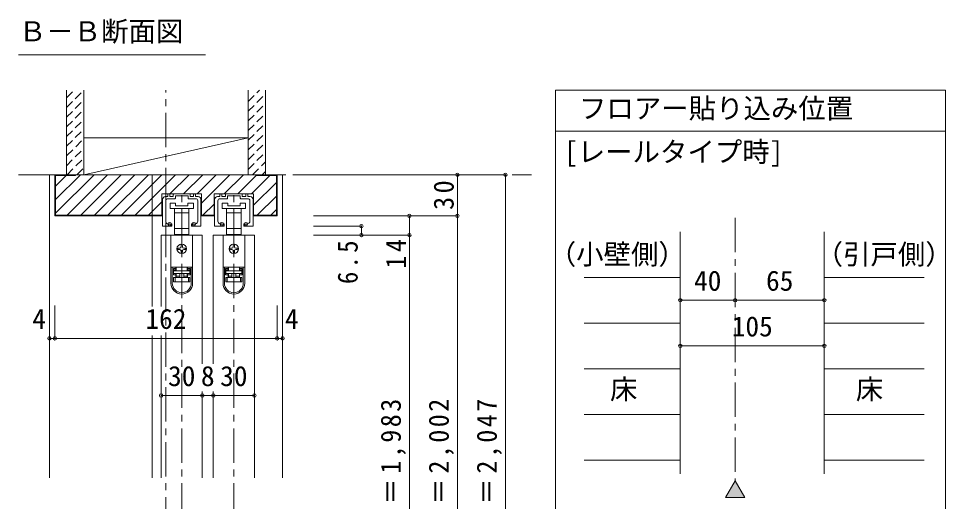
# Model space of a CAD drawing. Units: millimetres, scale not verified. Extents: x -957 to 993, y -689 to 708.
# Drawn here: x -117 to 559, y -228 to 124 of the extents above; entities that cross this region are included whole.
import ezdxf
from ezdxf.enums import TextEntityAlignment as Align

# ---------------------------------------------------------------- set-up
doc = ezdxf.new("R2010")
doc.units = ezdxf.units.MM
doc.header["$LTSCALE"] = 5
doc.header["$PDMODE"] = 32
doc.header["$PDSIZE"] = 2.5
doc.linetypes.add('CHAIN1', pattern=[8, 5, -1, 1, -1])
doc.linetypes.add('DASHED1', pattern=[1.8, 1.2, -0.6])
doc.layers.add('0-B_寸法', color=7, linetype='Continuous', lineweight=9)
doc.styles.add('ＭＳ ゴシック', font='')
doc.styles.get('ＭＳ ゴシック').set_extended_font_data('MS Gothic')

# ---------------------------------------------------------------- blocks, each defined once
blk = doc.blocks.new('01')
at = {"layer": '0-B_寸法'}
for p, q in [((-10.15, 6.02), (-10.15, 7.42)), ((-8.95, 7.72), (-9.85, 7.72)), ((-8.65, 6.02), (-8.65, 7.42)), ((-6.15, 7.42), (-6.15, 6.02)), ((-5.85, 7.72), (5.85, 7.72)), ((6.15, 7.42), (6.15, 6.02)), ((8.65, 6.02), (8.65, 7.42)), ((8.95, 7.72), (9.85, 7.72)), ((10.15, 6.02), (10.15, 7.42)), ((-14, 3.72), (-14, -15.48)), ((-12, 5.72), (-10.45, 5.72)), ((-11.65, 2.72), (-11.65, -12.157)), ((-10.15, 4.22), (-4.95, 4.22)), ((-6.45, 5.72), (-8.35, 5.72)), ((-4.65, 4.52), (-4.65, 5.92)), ((-4.35, 6.22), (-0.3, 6.22)), ((0, 6.52), (-0.3, 6.22)), ((0, 6.52), (0.3, 6.22)), ((4.35, 6.22), (0.3, 6.22)), ((4.65, 4.52), (4.65, 5.92)), ((10.15, 4.22), (4.95, 4.22)), ((6.45, 5.72), (8.35, 5.72)), ((12, 5.72), (10.45, 5.72)), ((11.65, 2.72), (11.65, -12.157)), ((14, 3.72), (14, -15.48)), ((-13.7, -15.78), (-7.45, -15.78)), ((-7.15, -15.48), (-7.15, -14.405)), ((7.15, -15.48), (7.15, -14.405)), ((13.7, -15.78), (7.45, -15.78))]:
    blk.add_line(p, q, dxfattribs=at)
for centre, radius, start, end in [((-9.85, 7.42), 0.3, 90, 180), ((-8.95, 7.42), 0.3, 0, 90), ((-5.85, 7.42), 0.3, 90, 180), ((5.85, 7.42), 0.3, 0, 90), ((8.95, 7.42), 0.3, 90, 180), ((9.85, 7.42), 0.3, 0, 90), ((-12, 3.72), 2, 90, 180), ((-10.15, 2.72), 1.5, 90, 180), ((-10.45, 6.02), 0.3, 270, 0), ((-8.35, 6.02), 0.3, 180, 270), ((-6.45, 6.02), 0.3, 270, 0), ((-4.95, 4.52), 0.3, 270, 0), ((-4.35, 5.92), 0.3, 90, 180), ((4.35, 5.92), 0.3, 0, 90), ((4.95, 4.52), 0.3, 180, 270), ((6.45, 6.02), 0.3, 180, 270), ((8.35, 6.02), 0.3, 270, 0), ((10.45, 6.02), 0.3, 180, 270), ((10.15, 2.72), 1.5, 0, 90), ((12, 3.72), 2, 0, 90), ((-9.65, -12.157), 2, 180, 253.54075), ((9.65, -12.157), 2, 286.45925, 0), ((-13.7, -15.48), 0.3, 180, 270), ((-8.8, -9.28), 5, 253.54075, 284.75682), ((-7.45, -14.405), 0.3, 0, 104.75682), ((-7.45, -15.48), 0.3, 270, 0), ((7.45, -14.405), 0.3, 75.24318, 180), ((7.45, -15.48), 0.3, 180, 270), ((8.8, -9.28), 5, 255.24318, 286.45925), ((13.7, -15.48), 0.3, 270, 0)]:
    blk.add_arc(centre, radius, start, end, dxfattribs=at)
for p in [(-8.8, -14.28), (8.8, -14.28)]:
    blk.add_point(p, dxfattribs=at)

msp = doc.modelspace()

# ---------------------------------------------------------------- linework, layer by layer
at = {"layer": '0-B_寸法'}
for p, q in [((19.485, 97.544), (-116.942, 97.544)), ((-81.942, 10.058), (-81.942, 71.709)), ((-69.442, 10.058), (-69.442, 71.709)), ((50.558, 10.058), (50.558, 71.709)), ((63.058, 10.058), (63.058, 71.709)), ((274.558, 71.709), (274.558, -478.929)), ((274.558, 71.709), (558.914, 71.709)), ((558.914, 71.709), (558.914, -478.929)), ((274.558, 41.709), (558.914, 41.709)), ((-69.442, 10.058), (50.558, 37.058)), ((-69.442, 37.058), (50.558, 37.058)), ((-94.442, 10.058), (-94.442, -210.942)), ((-94.442, 10.058), (-90.442, 10.058)), ((71.558, 10.058), (-90.442, 10.058)), ((-90.442, -19.942), (-90.442, 10.058)), ((-89.942, -8.116), (-71.769, 10.058)), ((-89.942, -18.015), (-61.87, 10.058)), ((-75.442, 9.558), (-89.942, 9.558)), ((-89.942, -19.442), (-89.942, 9.558)), ((-89.942, 1.784), (-82.169, 9.558)), ((-81.47, -19.442), (-51.97, 10.058)), ((-75.442, 10.058), (-75.442, 9.558)), ((-71.571, -19.442), (-42.071, 10.058)), ((-69.442, 10.058), (50.558, 10.058)), ((-61.671, -19.442), (-32.171, 10.058)), ((-51.772, -19.442), (-22.272, 10.058)), ((-41.872, -19.442), (-12.372, 10.058)), ((-31.973, -19.442), (-2.473, 10.058)), ((-19.442, 10.058), (-19.442, -86.088)), ((-6.573, -3.942), (7.427, 10.058)), ((3.326, -3.942), (17.326, 10.058)), ((13.226, -3.942), (27.226, 10.058)), ((16.458, -10.61), (37.125, 10.058)), ((33.025, -3.942), (47.025, 10.058)), ((42.924, -3.942), (56.558, 9.691)), ((66.324, 9.558), (52.824, -3.942)), ((56.558, 9.558), (56.558, 10.058)), ((56.558, 9.558), (71.058, 9.558)), ((71.058, -19.442), (71.058, 9.558)), ((71.558, -19.942), (71.558, 10.058)), ((238.058, 10.058), (98.058, 10.058)), ((203.058, 10.058), (203.058, -19.942)), ((238.058, -439.942), (238.058, 10.058)), ((54.458, -12.208), (71.058, 4.392)), ((-12.342, -19.942), (-12.342, -3.942)), ((25.658, -19.942), (25.658, -3.942)), ((57.123, -19.442), (71.058, -5.507)), ((-22.073, -19.442), (-12.342, -9.711)), ((-6.442, -10.642), (-6.442, -14.642)), ((-2.442, -10.642), (-6.442, -10.642)), ((-2.442, -12.642), (-2.442, -10.642)), ((6.558, -12.642), (-2.442, -12.642)), ((6.558, -10.642), (6.558, -12.642)), ((10.558, -10.642), (6.558, -10.642)), ((10.558, -14.642), (10.558, -10.642)), ((17.525, -19.442), (25.658, -11.309)), ((31.558, -10.642), (31.558, -14.642)), ((35.558, -10.642), (31.558, -10.642)), ((35.558, -12.642), (35.558, -10.642)), ((44.558, -12.642), (35.558, -12.642)), ((44.558, -10.642), (44.558, -12.642)), ((48.558, -10.642), (44.558, -10.642)), ((48.558, -14.642), (48.558, -10.642)), ((-12.342, -19.942), (-90.442, -19.942)), ((-89.942, -19.442), (-12.342, -19.442)), ((-6.442, -14.642), (2.058, -14.642)), ((-3.192, -14.642), (-3.192, -17.642)), ((-3.192, -17.642), (-3.192, -29.242)), ((-3.192, -17.642), (2.058, -17.642)), ((2.058, -14.642), (10.558, -14.642)), ((2.058, -17.642), (7.308, -17.642)), ((7.308, -17.642), (7.308, -14.642)), ((7.308, -29.242), (7.308, -17.642)), ((25.658, -19.442), (16.458, -19.442)), ((25.658, -19.942), (16.458, -19.942)), ((31.558, -14.642), (40.058, -14.642)), ((34.808, -14.642), (34.808, -17.642)), ((34.808, -17.642), (34.808, -29.242)), ((34.808, -17.642), (40.058, -17.642)), ((40.058, -14.642), (48.558, -14.642)), ((40.058, -17.642), (45.308, -17.642)), ((45.308, -17.642), (45.308, -14.642)), ((45.308, -29.242), (45.308, -17.642)), ((71.058, -19.442), (54.458, -19.442)), ((71.558, -19.942), (54.458, -19.942)), ((67.022, -19.442), (71.058, -15.407)), ((203.058, -19.942), (98.058, -19.942)), ((168.058, -19.942), (168.058, -33.942)), ((203.058, -439.942), (203.058, -19.942)), ((-3.192, -29.242), (-3.192, -33.642)), ((2.058, -29.242), (-3.192, -29.242)), ((-3.192, -33.642), (-1.942, -33.642)), ((7.308, -29.242), (2.058, -29.242)), ((6.058, -33.942), (6.058, -33.642)), ((6.058, -33.642), (7.308, -33.642)), ((7.308, -33.642), (7.308, -29.242)), ((34.808, -29.242), (34.808, -33.642)), ((40.058, -29.242), (34.808, -29.242)), ((34.808, -33.642), (36.058, -33.642)), ((45.308, -29.242), (40.058, -29.242)), ((44.058, -33.942), (44.058, -33.642)), ((44.058, -33.642), (45.308, -33.642)), ((45.308, -33.642), (45.308, -29.242)), ((133.058, -27.442), (98.058, -27.442)), ((133.058, -27.442), (133.058, -33.942)), ((365.58, -31.492), (365.58, -207.999)), ((470.58, -31.492), (470.58, -207.999)), ((17.058, -33.942), (-12.942, -33.942)), ((-12.942, -33.942), (-12.942, -86.088)), ((-5.842, -33.942), (-5.842, -57.242)), ((9.958, -33.942), (-5.842, -33.942)), ((9.958, -33.942), (9.958, -57.242)), ((17.058, -33.942), (17.058, -127.942)), ((25.058, -33.942), (25.058, -127.942)), ((55.058, -33.942), (25.058, -33.942)), ((32.158, -33.942), (32.158, -57.242)), ((47.958, -33.942), (32.158, -33.942)), ((47.958, -33.942), (47.958, -57.242)), ((55.058, -33.942), (55.058, -210.942)), ((168.058, -33.942), (98.058, -33.942)), ((168.058, -33.942), (168.058, -419.942)), ((0.558, -43.442), (-0.442, -43.442)), ((-0.442, -44.442), (0.558, -44.442)), ((1.558, -41.442), (1.558, -42.442)), ((1.558, -45.442), (1.558, -46.442)), ((2.558, -42.442), (2.558, -41.442)), ((2.558, -46.442), (2.558, -45.442)), ((4.558, -43.442), (3.558, -43.442)), ((3.558, -44.442), (4.558, -44.442)), ((38.558, -43.442), (37.558, -43.442)), ((37.558, -44.442), (38.558, -44.442)), ((39.558, -41.442), (39.558, -42.442)), ((39.558, -45.442), (39.558, -46.442)), ((40.558, -42.442), (40.558, -41.442)), ((40.558, -46.442), (40.558, -45.442)), ((42.558, -43.442), (41.558, -43.442)), ((41.558, -44.442), (42.558, -44.442)), ((-5.842, -57.242), (-5.842, -57.342)), ((9.958, -57.242), (-5.842, -57.242)), ((-5.842, -57.342), (-5.842, -69.042)), ((-4.842, -57.342), (-5.842, -57.342)), ((-4.842, -69.042), (-4.842, -57.342)), ((-2.142, -57.342), (-4.842, -57.342)), ((-4.042, -58.342), (-2.142, -58.342)), ((-4.042, -58.342), (-4.042, -63.042)), ((-2.142, -59.342), (-4.042, -59.342)), ((-1.942, -59.442), (-3.842, -59.442)), ((-3.842, -59.442), (-3.842, -59.942)), ((-2.842, -57.342), (-2.842, -57.242)), ((-2.142, -57.342), (-2.142, -58.342)), ((-2.142, -58.342), (-2.142, -59.342)), ((-1.942, -59.442), (-1.942, -57.242)), ((6.058, -57.242), (6.058, -59.442)), ((7.958, -59.442), (6.058, -59.442)), ((6.258, -58.342), (6.258, -57.342)), ((8.958, -57.342), (6.258, -57.342)), ((6.258, -58.342), (8.158, -58.342)), ((6.958, -57.242), (6.958, -57.342)), ((7.958, -59.942), (7.958, -59.442)), ((8.158, -63.042), (8.158, -58.342)), ((9.958, -57.242), (9.958, -57.342)), ((9.958, -69.042), (9.958, -57.342)), ((32.158, -57.242), (32.158, -57.342)), ((47.958, -57.242), (32.158, -57.242)), ((32.158, -57.342), (32.158, -69.042)), ((33.158, -57.342), (32.158, -57.342)), ((33.158, -69.042), (33.158, -57.342)), ((35.858, -57.342), (33.158, -57.342)), ((33.958, -58.342), (35.858, -58.342)), ((33.958, -58.342), (33.958, -63.042)), ((35.858, -59.342), (33.958, -59.342)), ((36.058, -59.442), (34.158, -59.442)), ((34.158, -59.442), (34.158, -59.942)), ((35.158, -57.342), (35.158, -57.242)), ((35.858, -57.342), (35.858, -58.342)), ((35.858, -58.342), (35.858, -59.342)), ((36.058, -59.442), (36.058, -57.242)), ((44.058, -57.242), (44.058, -59.442)), ((45.958, -59.442), (44.058, -59.442)), ((44.258, -58.342), (44.258, -57.342)), ((46.958, -57.342), (44.258, -57.342)), ((44.258, -58.342), (46.158, -58.342)), ((44.958, -57.242), (44.958, -57.342)), ((45.958, -59.942), (45.958, -59.442)), ((46.158, -63.042), (46.158, -58.342)), ((47.958, -57.242), (47.958, -57.342)), ((47.958, -69.042), (47.958, -57.342)), ((-2.142, -63.042), (-4.042, -63.042)), ((-3.842, -67.942), (-3.842, -64.942)), ((-3.842, -64.942), (-2.842, -64.942)), ((-2.842, -64.942), (-2.842, -67.942)), ((-2.842, -64.942), (6.958, -64.942)), ((-2.142, -63.042), (-2.142, -64.942)), ((-1.942, -63.942), (-1.942, -61.942)), ((-1.942, -63.942), (0.558, -63.942)), ((-1.942, -64.942), (-1.942, -63.942)), ((0.558, -61.942), (0.558, -64.942)), ((3.558, -61.942), (3.558, -64.942)), ((6.058, -61.942), (6.058, -63.942)), ((6.258, -62.042), (8.158, -62.042)), ((6.258, -63.042), (6.258, -62.042)), ((6.258, -64.942), (6.258, -63.042)), ((8.158, -63.042), (6.258, -63.042)), ((6.958, -67.942), (6.958, -64.942)), ((6.958, -64.942), (7.958, -64.942)), ((7.958, -64.942), (7.958, -67.942)), ((35.858, -63.042), (33.958, -63.042)), ((34.158, -67.942), (34.158, -64.942)), ((34.158, -64.942), (35.158, -64.942)), ((35.158, -64.942), (35.158, -67.942)), ((35.158, -64.942), (44.958, -64.942)), ((35.858, -63.042), (35.858, -64.942)), ((36.058, -63.942), (36.058, -61.942)), ((36.058, -63.942), (38.558, -63.942)), ((36.058, -64.942), (36.058, -63.942)), ((38.558, -61.942), (38.558, -64.942)), ((41.558, -61.942), (41.558, -64.942)), ((44.058, -61.942), (44.058, -63.942)), ((44.258, -62.042), (46.158, -62.042)), ((44.258, -63.042), (44.258, -62.042)), ((44.258, -64.942), (44.258, -63.042)), ((46.158, -63.042), (44.258, -63.042)), ((44.958, -67.942), (44.958, -64.942)), ((44.958, -64.942), (45.958, -64.942)), ((45.958, -64.942), (45.958, -67.942)), ((-2.842, -67.942), (-3.842, -67.942)), ((6.958, -67.942), (-2.842, -67.942)), ((7.958, -67.942), (6.958, -67.942)), ((35.158, -67.942), (34.158, -67.942)), ((44.958, -67.942), (35.158, -67.942)), ((45.958, -67.942), (44.958, -67.942)), ((-90.442, -109.246), (-90.442, -85.188)), ((365.58, -81.444), (405.58, -81.444)), ((405.58, -81.444), (470.58, -81.444)), ((71.558, -109.246), (71.558, -88.688)), ((-19.442, -107.125), (-19.442, -210.942)), ((-12.942, -107.125), (-12.942, -210.942)), ((-90.442, -109.246), (71.558, -109.246)), ((365.58, -114.746), (470.58, -114.746)), ((17.058, -147.942), (17.058, -210.942)), ((25.058, -147.942), (25.058, -210.942)), ((-12.942, -150.942), (55.058, -150.942)), ((405.58, -213.024), (398.442, -225.387)), ((405.58, -213.024), (412.717, -225.387)), ((412.717, -225.387), (398.442, -225.387))]:
    msp.add_line(p, q, dxfattribs=at)
at = {"layer": '0-B_寸法', "linetype": 'DASHED1'}
for p, q in [((-81.942, 66.163), (-76.396, 71.709)), ((-81.942, 59.091), (-69.442, 71.591)), ((50.558, 63.454), (58.812, 71.709)), ((50.558, 56.383), (63.058, 68.883)), ((-81.942, 52.02), (-69.442, 64.52)), ((50.558, 49.312), (63.058, 61.812)), ((-81.942, 44.949), (-69.442, 57.449)), ((50.558, 42.241), (63.058, 54.741)), ((-81.942, 37.878), (-69.442, 50.378)), ((50.558, 35.17), (63.058, 47.67)), ((-81.942, 30.807), (-69.442, 43.307)), ((50.558, 28.099), (63.058, 40.599)), ((-81.621, 24.058), (-69.442, 36.236)), ((-81.97, 16.637), (-69.442, 29.165)), ((50.558, 21.028), (63.058, 33.528)), ((-81.479, 10.058), (-69.442, 22.094)), ((50.558, 13.957), (63.058, 26.457)), ((-74.408, 10.058), (-69.442, 15.023)), ((53.73, 10.058), (63.058, 19.386)), ((60.801, 10.058), (63.058, 12.315))]:
    msp.add_line(p, q, dxfattribs=at)
at = {"layer": '0-B_寸法', "linetype": 'CHAIN1'}
for p, q in [((-9.442, -449.942), (-9.442, 71.709)), ((-116.942, 10.058), (257.058, 10.058)), ((2.058, -439.942), (2.058, -3.942)), ((40.058, -439.942), (40.058, -3.942)), ((405.58, -21.492), (405.58, -213.024))]:
    msp.add_line(p, q, dxfattribs=at)
at = {"layer": '0-B_寸法', "color": 4}
for p, q in [((295.58, -64.794), (365.58, -64.794)), ((470.58, -64.794), (543.374, -64.794)), ((-94.442, -109.246), (-94.442, -85.188)), ((-90.442, -109.246), (-90.442, -85.188)), ((71.558, -109.246), (71.558, -85.188)), ((75.558, -109.246), (75.558, -85.188)), ((365.58, -98.095), (295.58, -98.095)), ((470.58, -98.095), (543.374, -98.095)), ((-94.442, -109.246), (-90.442, -109.246)), ((71.558, -109.246), (75.558, -109.246)), ((365.58, -131.396), (295.58, -131.396)), ((470.58, -131.396), (543.374, -131.396)), ((365.58, -164.698), (295.58, -164.698)), ((470.58, -164.698), (543.374, -164.698)), ((365.58, -197.999), (295.58, -197.999)), ((470.58, -197.999), (543.374, -197.999))]:
    msp.add_line(p, q, dxfattribs=at)
at = {"layer": '0-B_寸法'}
for points in [[(75.558, -210.942), (75.558, 10.058), (71.558, 10.058)], [(16.458, -19.942), (16.458, -3.942), (-12.342, -3.942)], [(54.458, -19.942), (54.458, -3.942), (25.658, -3.942)], [(6.058, -33.642), (-1.942, -33.642), (-1.942, -33.942)], [(44.058, -33.642), (36.058, -33.642), (36.058, -33.942)], [(8.158, -59.342), (6.258, -59.342), (6.258, -58.342)], [(9.958, -57.342), (8.958, -57.342), (8.958, -69.042)], [(46.158, -59.342), (44.258, -59.342), (44.258, -58.342)], [(47.958, -57.342), (46.958, -57.342), (46.958, -69.042)], [(-4.042, -62.042), (-2.142, -62.042), (-2.142, -63.042)], [(3.558, -63.942), (6.058, -63.942), (6.058, -64.942)], [(33.958, -62.042), (35.858, -62.042), (35.858, -63.042)], [(41.558, -63.942), (44.058, -63.942), (44.058, -64.942)]]:
    msp.add_lwpolyline(points, dxfattribs=at)
for points in [[(7.958, -61.942), (-3.842, -61.942), (-3.842, -59.942), (7.958, -59.942)], [(45.958, -61.942), (34.158, -61.942), (34.158, -59.942), (45.958, -59.942)]]:
    msp.add_lwpolyline(points, close=True, dxfattribs=at)
for centre in [(2.058, -43.942), (40.058, -43.942)]:
    msp.add_circle(centre, 3.5, dxfattribs=at)
for centre, radius, start, end in [((-0.442, -43.942), 0.5, 90, 180), ((-0.442, -43.942), 0.5, 180, 270), ((0.558, -42.442), 1, 270, 0), ((0.558, -45.442), 1, 0, 90), ((2.058, -41.442), 0.5, 90, 180), ((2.058, -46.442), 0.5, 180, 270), ((2.058, -41.442), 0.5, 0, 90), ((2.058, -46.442), 0.5, 270, 0), ((3.558, -42.442), 1, 180, 270), ((3.558, -45.442), 1, 90, 180), ((4.558, -43.942), 0.5, 0, 90), ((4.558, -43.942), 0.5, 270, 0), ((37.558, -43.942), 0.5, 90, 180), ((37.558, -43.942), 0.5, 180, 270), ((38.558, -42.442), 1, 270, 0), ((38.558, -45.442), 1, 0, 90), ((40.058, -41.442), 0.5, 90, 180), ((40.058, -46.442), 0.5, 180, 270), ((40.058, -41.442), 0.5, 0, 90), ((40.058, -46.442), 0.5, 270, 0), ((41.558, -42.442), 1, 180, 270), ((41.558, -45.442), 1, 90, 180), ((42.558, -43.942), 0.5, 0, 90), ((42.558, -43.942), 0.5, 270, 0), ((2.058, -69.042), 7.9, 180, 0), ((2.058, -69.042), 6.9, 180, 0), ((40.058, -69.042), 7.9, 180, 0), ((40.058, -69.042), 6.9, 180, 0)]:
    msp.add_arc(centre, radius, start, end, dxfattribs=at)
for p in [(203.058, 10.058), (238.058, 10.058), (168.058, -19.942), (203.058, -19.942), (133.058, -27.442), (133.058, -33.942), (168.058, -33.942), (365.58, -81.444), (405.58, -81.444), (470.58, -81.444), (-94.442, -109.246), (-90.442, -109.246), (71.558, -109.246), (75.558, -109.246), (365.58, -114.746), (470.58, -114.746), (-12.942, -150.942), (17.058, -150.942), (25.058, -150.942), (55.058, -150.942)]:
    msp.add_point(p, dxfattribs=at)
at = {"layer": '0-B_寸法', "color": 16}
msp.add_solid([(412.717, -225.387), (405.58, -213.024), (398.442, -225.387)], dxfattribs=at)

# ---------------------------------------------------------------- block references
at = {"layer": '0-B_寸法'}
for p in [(2.058, -11.662), (40.058, -11.662)]:
    msp.add_blockref('01', p, dxfattribs=at)

# ---------------------------------------------------------------- texts
at = {"layer": '0-B_寸法', "style": 'ＭＳ ゴシック'}
for s, p in [('Ｂ－Ｂ断面図', (-116.749, 102.868)), ('フロアー貼り込み位置', (291.675, 46.709)), ('[レールタイプ時]', (280.796, 15.02)), ('（小壁側）', (269.645, -59.689)), ('（引戸側）', (464.243, -59.689)), ('40', (375.58, -78.944)), ('65', (428.08, -78.944)), ('162', (-24.442, -106.746)), ('4', (-106.912, -106.746)), ('4', (77.304, -106.746)), ('105', (403.08, -112.246)), ('30', (-7.942, -148.442)), ('8', (16.058, -148.442)), ('30', (30.058, -148.442)), ('床', (314.33, -158.047)), ('床', (493.519, -158.047))]:
    msp.add_text(s, height=14.66, dxfattribs=at).set_placement(p, align=Align.BOTTOM_LEFT)
at = {"layer": '0-B_寸法', "char_height": 14.66, "attachment_point": 7, "rotation": 90, "style": 'ＭＳ ゴシック'}
for s, insert in [('\\T1.27;\\W0.95;30', (200.558, -15.567)), ('\\T1.27;\\W0.9;6.5', (130.558, -69.641)), ('\\T1.27;\\W0.95;14', (165.558, -58.391)), ('\\T1.19;\\W0.95;ＤＨ＝1,983', (165.558, -275.692)), ('\\T1.19;\\W0.95;枠内＝2,002', (200.558, -275.692)), ('\\T1.19;\\W0.95;枠外＝2,047', (235.558, -275.692))]:
    msp.add_mtext(s, dxfattribs=dict(at, insert=insert))

doc.saveas('drawing.dxf')
